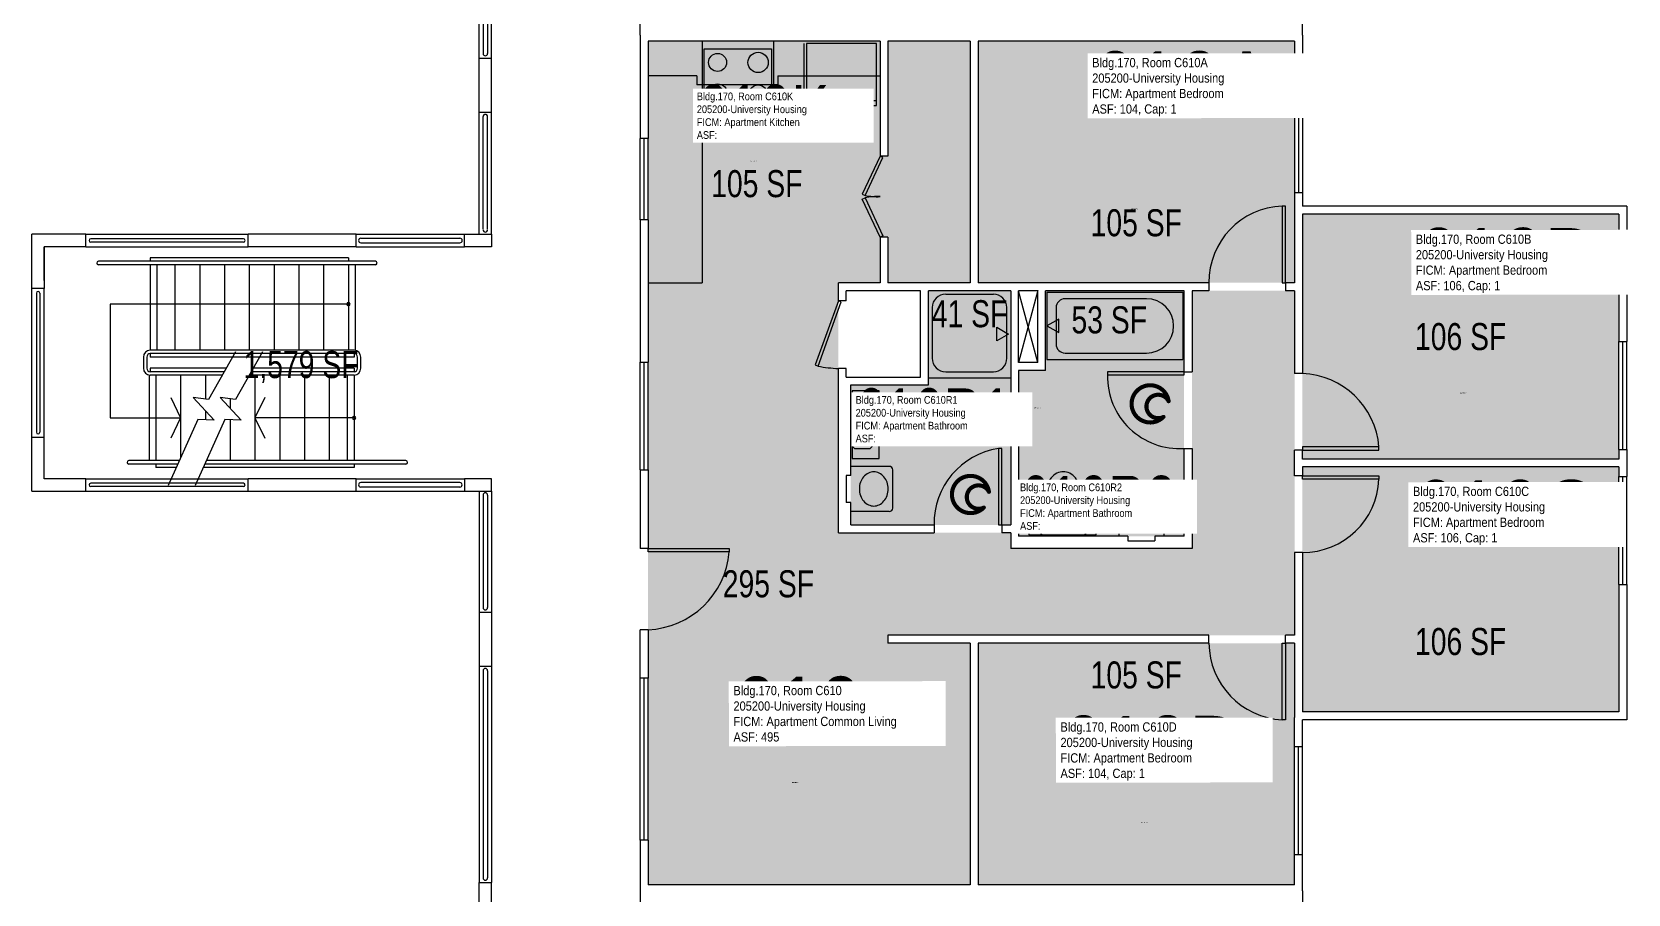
# Model space of a CAD drawing. Header units: inches. Extents: x -88 to 3171, y -86 to 1653.
# Drawn here: x 2456 to 3164, y 802 to 1185 of the extents above; entities that cross this region are included whole.
import ezdxf
from ezdxf.enums import TextEntityAlignment as Align

# ---------------------------------------------------------------- set-up
doc = ezdxf.new("R2010")
doc.units = ezdxf.units.IN
doc.header["$LTSCALE"] = 10
doc.header["$MEASUREMENT"] = 0
doc.layers.get('0').update_dxf_attribs({"linetype": 'CONTINUOUS'})
for name, color, linetype in [('A-DOOR', 2, 'CONTINUOUS'), ('A-FLOR', 3, 'CONTINUOUS'), ('A-GLAZ', 1, 'CONTINUOUS'), ('A-IDEN-ICON', 4, 'CONTINUOUS'), ('A-IDEN-RNUM', 7, 'CONTINUOUS'), ('A-IDEN-SNUM', 4, 'CONTINUOUS'), ('A-IDEN-VNUM', 4, 'CONTINUOUS'), ('A-WALL', 5, 'CONTINUOUS'), ('AREA-TEXT', 3, 'CONTINUOUS'), ('Rooms-Category-Color', 7, 'CONTINUOUS'), ('Rooms-College-Color', 7, 'CONTINUOUS'), ('Rooms-Department-Color', 7, 'CONTINUOUS'), ('Rooms-Division-Color', 7, 'CONTINUOUS'), ('Rooms-Information', 7, 'CONTINUOUS')]:
    doc.layers.add(name, color=color, linetype=linetype)
doc.styles.add('CP_AREA', font='arial.ttf', dxfattribs={"height": 15})
doc.styles.add('CP_ROOMSNUMBER', font='arial.ttf', dxfattribs={"height": 1})
doc.styles.add('CP_ROOMVNUMBER', font='arial.ttf', dxfattribs={"width": 0.85, "height": 0.075})

# ---------------------------------------------------------------- blocks, each defined once
blk = doc.blocks.new('CPBATH')
at = {"color": 0, "linetype": 'ByBlock', "const_width": 0.0127}
for points in [[(0.0571, 0.0168, 0.861492), (-0.0551, 0, 1)], [(-0.0551, 0, 0.726902), (0.0487, -0.0337, 1)], [(0.0571, 0.0168, 0.729002), (-0.0084, -0.0042, 1)], [(-0.0084, -0.0042, 0.609468), (0.0487, -0.0337, 1)]]:
    blk.add_lwpolyline(points, format="xyb", dxfattribs=at)
at = {"color": 0, "linetype": 'ByBlock', "const_width": 0.00637}
for points in [[(0.0544, 0.0152, 1), (0.0599, 0.0184, 1)], [(0.0459, -0.0353, 1), (0.0515, -0.0321, 1)]]:
    blk.add_lwpolyline(points, format="xyb", close=True, dxfattribs=at)

msp = doc.modelspace()

# ---------------------------------------------------------------- hatches: boundary and pattern name
at = {"layer": 'Rooms-Category-Color', "true_color": 0x728ef3}
for points in [[(2832.2, 1073.27), (2729.2, 1073.27), (2729.2, 1180.52), (2832.2, 1180.52), (2832.2, 1129.52), (2835.7, 1129.52), (2835.7, 1180.52), (2872.2, 1180.52), (2872.2, 1073.27), (2835.7, 1073.27), (2835.7, 1093.52), (2832.2, 1093.52)], [(2875.7, 1073.27), (2875.7, 1180.52), (3016.2, 1180.52), (3016.2, 1073.27)], [(3019.7, 995.02), (3019.7, 1103.77), (3160.2, 1103.77), (3160.2, 995.02)], [(3016.2, 1069.77), (3016.2, 916.77), (2835.7, 916.77), (2835.7, 913.27), (2872.2, 913.27), (2872.2, 806.02), (2729.2, 806.02), (2729.2, 1073.27), (2813.7, 1073.27), (2813.7, 962.27), (2890.2, 962.27), (2890.2, 955.27), (2970.7, 955.27), (2970.7, 1069.77)], [(2890.2, 965.77), (2890.2, 1069.77), (2853.7, 1069.77), (2853.7, 1027.9), (2819.2, 1027.9), (2819.2, 965.77)], [(2967.2, 1069.77), (2967.2, 960.77), (2893.7, 960.77), (2893.7, 1034.4), (2905.7, 1034.4), (2905.7, 1069.77)], [(3019.7, 882.77), (3019.7, 991.52), (3160.2, 991.52), (3160.2, 882.77)], [(2875.7, 806.02), (2875.7, 913.27), (3016.2, 913.27), (3016.2, 806.02)]]:
    msp.add_hatch(color=171, dxfattribs=at).paths.add_polyline_path(points)
at = {"layer": 'Rooms-College-Color', "true_color": 0xadadad}
for points in [[(2832.2, 1073.27), (2729.2, 1073.27), (2729.2, 1180.52), (2832.2, 1180.52), (2832.2, 1129.52), (2835.7, 1129.52), (2835.7, 1180.52), (2872.2, 1180.52), (2872.2, 1073.27), (2835.7, 1073.27), (2835.7, 1093.52), (2832.2, 1093.52)], [(2875.7, 1073.27), (2875.7, 1180.52), (3016.2, 1180.52), (3016.2, 1073.27)], [(3019.7, 995.02), (3019.7, 1103.77), (3160.2, 1103.77), (3160.2, 995.02)], [(3016.2, 1069.77), (3016.2, 916.77), (2835.7, 916.77), (2835.7, 913.27), (2872.2, 913.27), (2872.2, 806.02), (2729.2, 806.02), (2729.2, 1073.27), (2813.7, 1073.27), (2813.7, 962.27), (2890.2, 962.27), (2890.2, 955.27), (2970.7, 955.27), (2970.7, 1069.77)], [(2890.2, 965.77), (2890.2, 1069.77), (2853.7, 1069.77), (2853.7, 1027.9), (2819.2, 1027.9), (2819.2, 965.77)], [(2967.2, 1069.77), (2967.2, 960.77), (2893.7, 960.77), (2893.7, 1034.4), (2905.7, 1034.4), (2905.7, 1069.77)], [(3019.7, 882.77), (3019.7, 991.52), (3160.2, 991.52), (3160.2, 882.77)], [(2875.7, 806.02), (2875.7, 913.27), (3016.2, 913.27), (3016.2, 806.02)]]:
    msp.add_hatch(color=253, dxfattribs=at).paths.add_polyline_path(points)
at = {"layer": 'Rooms-Department-Color', "true_color": 0x604aed}
for points in [[(2832.2, 1073.27), (2729.2, 1073.27), (2729.2, 1180.52), (2832.2, 1180.52), (2832.2, 1129.52), (2835.7, 1129.52), (2835.7, 1180.52), (2872.2, 1180.52), (2872.2, 1073.27), (2835.7, 1073.27), (2835.7, 1093.52), (2832.2, 1093.52)], [(2875.7, 1073.27), (2875.7, 1180.52), (3016.2, 1180.52), (3016.2, 1073.27)], [(3019.7, 995.02), (3019.7, 1103.77), (3160.2, 1103.77), (3160.2, 995.02)], [(3016.2, 1069.77), (3016.2, 916.77), (2835.7, 916.77), (2835.7, 913.27), (2872.2, 913.27), (2872.2, 806.02), (2729.2, 806.02), (2729.2, 1073.27), (2813.7, 1073.27), (2813.7, 962.27), (2890.2, 962.27), (2890.2, 955.27), (2970.7, 955.27), (2970.7, 1069.77)], [(2890.2, 965.77), (2890.2, 1069.77), (2853.7, 1069.77), (2853.7, 1027.9), (2819.2, 1027.9), (2819.2, 965.77)], [(2967.2, 1069.77), (2967.2, 960.77), (2893.7, 960.77), (2893.7, 1034.4), (2905.7, 1034.4), (2905.7, 1069.77)], [(3019.7, 882.77), (3019.7, 991.52), (3160.2, 991.52), (3160.2, 882.77)], [(2875.7, 806.02), (2875.7, 913.27), (3016.2, 913.27), (3016.2, 806.02)]]:
    msp.add_hatch(color=173, dxfattribs=at).paths.add_polyline_path(points)
at = {"layer": 'Rooms-Division-Color', "true_color": 0x604aed}
for points in [[(2832.2, 1073.27), (2729.2, 1073.27), (2729.2, 1180.52), (2832.2, 1180.52), (2832.2, 1129.52), (2835.7, 1129.52), (2835.7, 1180.52), (2872.2, 1180.52), (2872.2, 1073.27), (2835.7, 1073.27), (2835.7, 1093.52), (2832.2, 1093.52)], [(2875.7, 1073.27), (2875.7, 1180.52), (3016.2, 1180.52), (3016.2, 1073.27)], [(3019.7, 995.02), (3019.7, 1103.77), (3160.2, 1103.77), (3160.2, 995.02)], [(3016.2, 1069.77), (3016.2, 916.77), (2835.7, 916.77), (2835.7, 913.27), (2872.2, 913.27), (2872.2, 806.02), (2729.2, 806.02), (2729.2, 1073.27), (2813.7, 1073.27), (2813.7, 962.27), (2890.2, 962.27), (2890.2, 955.27), (2970.7, 955.27), (2970.7, 1069.77)], [(2890.2, 965.77), (2890.2, 1069.77), (2853.7, 1069.77), (2853.7, 1027.9), (2819.2, 1027.9), (2819.2, 965.77)], [(2967.2, 1069.77), (2967.2, 960.77), (2893.7, 960.77), (2893.7, 1034.4), (2905.7, 1034.4), (2905.7, 1069.77)], [(3019.7, 882.77), (3019.7, 991.52), (3160.2, 991.52), (3160.2, 882.77)], [(2875.7, 806.02), (2875.7, 913.27), (3016.2, 913.27), (3016.2, 806.02)]]:
    msp.add_hatch(color=173, dxfattribs=at).paths.add_polyline_path(points)

# ---------------------------------------------------------------- linework, layer by layer
for p, q in [((2753.2, 1180.52, 0.03), (2753.2, 1073.27, 0.03)), ((2754.06, 1151.11, 0.03), (2754.06, 1177.11, 0.03)), ((2754.06, 1177.11, 0.03), (2784.06, 1177.11, 0.03)), ((2784.06, 1177.11, 0.03), (2784.06, 1151.11, 0.03)), ((2785.06, 1155.52, 0.03), (2785.06, 1180.52, 0.03)), ((2798.57, 1155.52, 0.03), (2798.57, 1179.52, 0.03)), ((2799.57, 1179.52, 0.03), (2799.57, 1152.02, 0.03)), ((2830.57, 1179.52, 0.03), (2799.57, 1179.52, 0.03)), ((2830.57, 1152.02, 0.03), (2830.57, 1179.52, 0.03)), ((2750.82, 1165.11, 0.03), (2729.2, 1165.11, 0.03)), ((2750.82, 1165.11, 0.03), (2750.82, 1161.11, 0.03)), ((2786.82, 1165.11, 0.03), (2786.82, 1161.11, 0.03)), ((2786.82, 1165.11, 0.03), (2832.2, 1165.11, 0.03)), ((2786.82, 1161.11, 0.03), (2750.82, 1161.11, 0.03)), ((2798.57, 1155.52, 0.03), (2785.06, 1155.52, 0.03)), ((2784.06, 1151.11, 0.03), (2754.06, 1151.11, 0.03)), ((2799.57, 1154.27, 0.03), (2830.57, 1154.27, 0.03)), ((2799.57, 1152.02, 0.03), (2830.57, 1152.02, 0.03)), ((2729.2, 1073.27, 0.03), (2753.2, 1073.27, 0.03)), ((2861.36, 1068.27, 0.03), (2882.53, 1068.27, 0.03)), ((2906.32, 1069.15, 0.03), (2906.32, 1039.15, 0.03)), ((2906.32, 1069.15, 0.03), (2966.57, 1069.15, 0.03)), ((2950.5, 1066.2, 0.03), (2914.35, 1066.2, 0.03)), ((2966.57, 1069.15, 0.03), (2966.57, 1039.15, 0.03)), ((2855.36, 1062.27, 0.03), (2855.36, 1039.77, 0.03)), ((2888.53, 1039.77, 0.03), (2888.53, 1062.27, 0.03)), ((2911.52, 1057.15, 0.03), (2906.32, 1054.15, 0.03)), ((2910.34, 1062.18, 0.03), (2910.34, 1046.11, 0.03)), ((2911.52, 1051.15, 0.03), (2911.52, 1057.15, 0.03)), ((2884.1, 1053.52, 0.03), (2889.3, 1050.52, 0.03)), ((2884.1, 1047.52, 0.03), (2884.1, 1053.52, 0.03)), ((2889.3, 1050.52, 0.03), (2884.1, 1047.52, 0.03)), ((2906.32, 1054.15, 0.03), (2911.52, 1051.15, 0.03)), ((2914.35, 1042.1, 0.03), (2950.5, 1042.1, 0.03)), ((2906.32, 1039.15, 0.03), (2966.57, 1039.15, 0.03)), ((2890.2, 1030.9, 0.03), (2853.7, 1030.9, 0.03)), ((2861.36, 1033.77, 0.03), (2882.53, 1033.77, 0.03)), ((2819.8, 1025.27, 0.03), (2819.8, 995.27, 0.03)), ((2831.8, 1025.27, 0.03), (2819.8, 1025.27, 0.03)), ((2820.8, 1020.77, 0.03), (2819.8, 1019.77, 0.03)), ((2827.8, 1020.77, 0.03), (2820.8, 1020.77, 0.03)), ((2828.8, 1019.77, 0.03), (2827.8, 1020.77, 0.03)), ((2831.8, 995.27, 0.03), (2831.8, 1025.27, 0.03)), ((2819.8, 1019.77, 0.03), (2819.8, 1000.77, 0.03)), ((2827.81, 1012.83, 0.03), (2828.8, 1016.27, 0.03)), ((2828.8, 1016.27, 0.03), (2828.8, 1019.77, 0.03)), ((2827.8, 1007.77, 0.03), (2827.8, 1012.71, 0.03)), ((2828.8, 1004.27, 0.03), (2827.8, 1007.77, 0.03)), ((2819.8, 1000.77, 0.03), (2820.8, 999.77, 0.03)), ((2820.8, 999.77, 0.03), (2827.8, 999.77, 0.03)), ((2827.8, 999.77, 0.03), (2828.67, 1000.65, 0.03)), ((2828.8, 1000.95, 0.03), (2828.8, 1004.27, 0.03)), ((2819.8, 995.27, 0.03), (2831.8, 995.27, 0.03)), ((2836.32, 991.77, 0.03), (2819.2, 991.77, 0.03)), ((2837.82, 973.27, 0.03), (2837.82, 990.27, 0.03)), ((2938.2, 977.9, 0.03), (2938.2, 960.77, 0.03)), ((2956.7, 979.4, 0.03), (2939.7, 979.4, 0.03)), ((2958.2, 977.9, 0.03), (2958.2, 960.77, 0.03)), ((2836.32, 971.77, 0.03), (2819.2, 971.77, 0.03)), ((2928.2, 973.4, 0.03), (2898.2, 973.4, 0.03)), ((2898.2, 973.4, 0.03), (2898.2, 961.4, 0.03)), ((2928.2, 961.4, 0.03), (2928.2, 973.4, 0.03)), ((2903.07, 969.22, 0.03), (2903.07, 962.4, 0.03)), ((2904.07, 970.4, 0.03), (2903.19, 969.52, 0.03)), ((2907.57, 970.4, 0.03), (2904.07, 970.4, 0.03)), ((2911.01, 969.41, 0.03), (2907.57, 970.4, 0.03)), ((2916.01, 969.4, 0.03), (2911.13, 969.4, 0.03)), ((2919.57, 970.4, 0.03), (2916.13, 969.41, 0.03)), ((2922.9, 970.4, 0.03), (2919.57, 970.4, 0.03)), ((2924.07, 969.4, 0.03), (2923.19, 970.27, 0.03)), ((2924.07, 962.4, 0.03), (2924.07, 969.4, 0.03)), ((2898.2, 961.4, 0.03), (2928.2, 961.4, 0.03)), ((2903.07, 962.4, 0.03), (2904.07, 961.4, 0.03)), ((2904.07, 961.4, 0.03), (2923.07, 961.4, 0.03)), ((2923.07, 961.4, 0.03), (2924.07, 962.4, 0.03))]:
    msp.add_line(p, q)
for centre, radius in [((2760.06, 1171.11, 0.03), 4), ((2778.06, 1171.11, 0.03), 4.5), ((2760.06, 1157.11, 0.03), 4.5), ((2778.06, 1157.11, 0.03), 4)]:
    msp.add_circle(centre, radius)
for centre, radius, start, end in [((2861.36, 1062.27, 0.03), 6, 90, 180), ((2882.53, 1062.27, 0.03), 6, 360, 90), ((2914.35, 1062.18, 0.03), 4.02, 90, 180), ((2950.5, 1054.15, 0.03), 12.05, 270, 90), ((2914.35, 1046.11, 0.03), 4.02, 180, 270), ((2861.36, 1039.77, 0.03), 6, 180, 270), ((2882.53, 1039.77, 0.03), 6, 270, 360), ((2837.05, 1009.56, 0.03), 7.89, 129.47246, 153.29881), ((2837.96, 1008.45, 0.03), 9.33, 108.83538, 129.47246), ((2838.56, 1006.69, 0.03), 11.18, 90, 108.83538), ((2839.12, 1009.34, 0.03), 8.55, 71.16462, 93.77544), ((2838.58, 1007.74, 0.03), 10.24, 50.52754, 71.16462), ((2840.08, 1009.56, 0.03), 7.89, 26.70119, 50.52754), ((2828.21, 1012.71, 0.03), 0.418, 164.0546, 180), ((2835.63, 1010.27, 0.03), 6.3, 153.29881, 180), ((2835.63, 1010.27, 0.03), 6.3, 180, 206.70119), ((2837.05, 1010.98, 0.03), 7.89, 206.70119, 230.52754), ((2840.08, 1010.98, 0.03), 7.89, 309.47246, 333.29881), ((2841.49, 1010.27, 0.03), 6.3, 360, 26.70119), ((2841.49, 1010.27, 0.03), 6.3, 333.29881, 360), ((2828.38, 1000.95, 0.03), 0.418, 315, 360), ((2837.96, 1012.1, 0.03), 9.33, 230.52754, 251.16462), ((2838.56, 1013.85, 0.03), 11.18, 251.16462, 270), ((2838.56, 1013.85, 0.03), 11.18, 270, 288.83538), ((2839.16, 1012.1, 0.03), 9.33, 288.83538, 309.47246), ((2830.75, 982.22, 0.03), 7.65, 139.89909, 160.77064), ((2829.94, 982.9, 0.03), 6.59, 116.19159, 139.89909), ((2829.42, 983.95, 0.03), 5.42, 90, 116.19159), ((2829.42, 983.95, 0.03), 5.42, 63.80841, 90), ((2828.9, 982.9, 0.03), 6.59, 40.10091, 63.80841), ((2828.09, 982.22, 0.03), 7.65, 19.22936, 40.10091), ((2836.32, 990.27, 0.03), 1.5, 360, 90), ((2916.1, 980.18, 0.03), 10.24, 140.52754, 161.16462), ((2914.28, 981.68, 0.03), 7.89, 116.70119, 140.52754), ((2913.57, 983.09, 0.03), 6.3, 90, 116.70119), ((2913.57, 983.09, 0.03), 6.3, 63.29881, 90), ((2912.86, 981.68, 0.03), 7.89, 39.47246, 63.29881), ((2911.74, 980.76, 0.03), 9.33, 18.83538, 39.47246), ((2832.02, 981.77, 0.03), 9, 160.77064, 180), ((2832.02, 981.77, 0.03), 9, 180, 199.22936), ((2830.75, 981.33, 0.03), 7.65, 199.22936, 220.10091), ((2828.09, 981.33, 0.03), 7.65, 319.89909, 340.77064), ((2826.82, 981.77, 0.03), 9, 360, 19.22936), ((2826.82, 981.77, 0.03), 9, 340.77064, 360), ((2914.5, 980.73, 0.03), 8.55, 161.16462, 183.77544), ((2917.15, 980.16, 0.03), 11.18, 180, 198.83538), ((2909.99, 980.16, 0.03), 11.18, 360, 18.83538), ((2909.99, 980.16, 0.03), 11.18, 341.16462, 360), ((2939.7, 977.9, 0.03), 1.5, 90, 180), ((2956.7, 977.9, 0.03), 1.5, 360, 90), ((2829.94, 980.65, 0.03), 6.59, 220.10091, 243.80841), ((2829.42, 979.59, 0.03), 5.42, 243.80841, 270), ((2829.42, 979.59, 0.03), 5.42, 270, 296.19159), ((2828.9, 980.65, 0.03), 6.59, 296.19159, 319.89909), ((2836.32, 973.27, 0.03), 1.5, 270, 360), ((2915.4, 979.57, 0.03), 9.33, 198.83538, 219.47246), ((2914.28, 978.65, 0.03), 7.89, 219.47246, 243.29881), ((2913.57, 977.23, 0.03), 6.3, 243.29881, 270), ((2913.57, 977.23, 0.03), 6.3, 270, 296.70119), ((2912.86, 978.65, 0.03), 7.89, 296.70119, 320.52754), ((2911.74, 979.57, 0.03), 9.33, 320.52754, 341.16462), ((2946.01, 971, 0.03), 5.42, 153.80841, 180), ((2946.01, 971, 0.03), 5.42, 180, 206.19159), ((2947.07, 970.48, 0.03), 6.59, 130.10091, 153.80841), ((2947.75, 969.67, 0.03), 7.65, 109.22936, 130.10091), ((2948.2, 968.4, 0.03), 9, 90, 109.22936), ((2948.2, 968.4, 0.03), 9, 70.77064, 90), ((2948.64, 969.67, 0.03), 7.65, 49.89909, 70.77064), ((2949.32, 970.48, 0.03), 6.59, 26.19159, 49.89909), ((2950.38, 971, 0.03), 5.42, 360, 26.19159), ((2950.38, 971, 0.03), 5.42, 333.80841, 360), ((2903.49, 969.22, 0.03), 0.418, 135, 180), ((2911.13, 969.82, 0.03), 0.418, 254.0546, 270), ((2916.01, 969.82, 0.03), 0.418, 270, 285.9454), ((2922.9, 969.98, 0.03), 0.418, 45, 90), ((2947.07, 971.52, 0.03), 6.59, 206.19159, 229.89909), ((2947.75, 972.33, 0.03), 7.65, 229.89909, 250.77064), ((2948.2, 973.6, 0.03), 9, 250.77064, 270), ((2948.2, 973.6, 0.03), 9, 270, 289.22936), ((2948.64, 972.33, 0.03), 7.65, 289.22936, 310.10091), ((2949.32, 971.52, 0.03), 6.59, 310.10091, 333.80841)]:
    msp.add_arc(centre, radius, start, end)
at = {"layer": 'A-DOOR'}
for p, q in [((2832.2, 1129.52, 0.03), (2824.32, 1112.68, 0.03)), ((2825.6, 1112.08, 0.03), (2833.48, 1128.92, 0.03)), ((2833.48, 1128.92, 0.03), (2832.2, 1129.52, 0.03)), ((2824.32, 1112.68, 0.03), (2825.6, 1112.08, 0.03)), ((2824.32, 1110.37, 0.03), (2825.6, 1110.97, 0.03)), ((2832.2, 1093.52, 0.03), (2824.32, 1110.37, 0.03)), ((2825.6, 1110.97, 0.03), (2833.48, 1094.12, 0.03)), ((3010.78, 1107.27, 0.03), (3010.78, 1073.27, 0.03)), ((3012.2, 1107.27, 0.03), (3010.78, 1107.27, 0.03)), ((3012.2, 1073.27, 0.03), (3012.2, 1107.27, 0.03)), ((2833.48, 1094.12, 0.03), (2832.2, 1093.52, 0.03)), ((3010.78, 1073.27, 0.03), (3012.2, 1073.27, 0.03)), ((2813.7, 1065.27, 0.03), (2803.4, 1036.79, 0.03)), ((2804.72, 1036.31, 0.03), (2815.02, 1064.79, 0.03)), ((2815.02, 1064.79, 0.03), (2813.7, 1065.27, 0.03)), ((2803.4, 1036.79, 0.03), (2804.72, 1036.31, 0.03)), ((2933.2, 1033.77, 0.03), (2933.2, 1032.36, 0.03)), ((2967.2, 1033.77, 0.03), (2933.2, 1033.77, 0.03)), ((2933.2, 1032.36, 0.03), (2967.2, 1032.36, 0.03)), ((2967.2, 1032.36, 0.03), (2967.2, 1033.77, 0.03)), ((2884.78, 999.77, 0.03), (2884.78, 965.77, 0.03)), ((2886.2, 999.77, 0.03), (2884.78, 999.77, 0.03)), ((2886.2, 965.77, 0.03), (2886.2, 999.77, 0.03)), ((3053.7, 1000.44, 0.03), (3019.7, 1000.44, 0.03)), ((3019.7, 1000.44, 0.03), (3019.7, 999.02, 0.03)), ((3053.7, 999.02, 0.03), (3053.7, 1000.44, 0.03)), ((3019.7, 999.02, 0.03), (3053.7, 999.02, 0.03)), ((3019.7, 987.52, 0.03), (3053.7, 987.52, 0.03)), ((3019.7, 986.11, 0.03), (3019.7, 987.52, 0.03)), ((3053.7, 986.11, 0.03), (3019.7, 986.11, 0.03)), ((3053.7, 987.52, 0.03), (3053.7, 986.11, 0.03)), ((2884.78, 965.77, 0.03), (2886.2, 965.77, 0.03)), ((2729.2, 955.27, 0.03), (2765.2, 955.27, 0.03)), ((2729.2, 953.86, 0.03), (2729.2, 955.27, 0.03)), ((2765.2, 953.86, 0.03), (2729.2, 953.86, 0.03)), ((2765.2, 955.27, 0.03), (2765.2, 953.86, 0.03)), ((3010.78, 879.27, 0.03), (3010.78, 913.27, 0.03)), ((3010.78, 913.27, 0.03), (3012.2, 913.27, 0.03)), ((3012.2, 913.27, 0.03), (3012.2, 879.27, 0.03)), ((3012.2, 879.27, 0.03), (3010.78, 879.27, 0.03))]:
    msp.add_line(p, q, dxfattribs=at)
for centre, radius, start, end in [((2831.03, 1137.2, 0.03), 25.7, 257.79511, 272.60034), ((2831.03, 1085.85, 0.03), 25.7, 87.39966, 102.20489), ((3011.96, 1073.53, 0.03), 33.77, 92.00499, 180.43276), ((2814.62, 1081.81, 0.03), 46.56, 257.73028, 268.86335), ((2965.07, 1031.59, 0.03), 31.88, 178.61692, 273.82083), ((3018.38, 997.61, 0.03), 35.43, 4.57233, 87.86542), ((2890.04, 966.33, 0.03), 33.85, 98.94866, 180.94473), ((3019.74, 987.5, 0.03), 33.98, 269.91731, 357.64494), ((2727.72, 956.84, 0.03), 37.6, 272.25231, 355.44805), ((3012.58, 913.61, 0.03), 34.38, 180.55848, 267.00377)]:
    msp.add_arc(centre, radius, start, end, dxfattribs=at)
at = {"layer": 'A-FLOR'}
for p, q in [((2655.95, 1267.06, 0.05), (2655.95, 1175.06, 0.05)), ((2657.95, 1267.06, 0.05), (2657.95, 1175.06, 0.05)), ((2655.95, 1097.06, 0.06), (2655.95, 1147.06, 0.05)), ((2657.95, 1097.06, 0.06), (2657.95, 1147.06, 0.05)), ((2549.58, 1092.81, 0.06), (2481.81, 1092.81, 0.06)), ((2549.58, 1091.31, 0.06), (2481.81, 1091.31, 0.06)), ((2601.7, 1093.06, 0.06), (2645.7, 1093.06, 0.06)), ((2596.2, 1084.31, 0.06), (2508.2, 1084.31, 0.06)), ((2508.2, 1084.31, 0.06), (2508.2, 1082.81, 0.06)), ((2596.2, 1084.31, 0.06), (2596.2, 1082.81, 0.06)), ((2601.7, 1091.06, 0.06), (2645.7, 1091.06, 0.06)), ((2608.2, 1082.81, 0.06), (2485.2, 1082.81, 0.06)), ((2608.2, 1081.31, 0.06), (2485.2, 1081.31, 0.06)), ((2508.2, 1081.31, 0.06), (2508.2, 1043.31, 0.06)), ((2511.2, 1081.31, 0.06), (2511.2, 1043.31, 0.06)), ((2519.2, 1081.31, 0.06), (2519.2, 1043.31, 0.06)), ((2530.2, 1081.31, 0.06), (2530.2, 1043.31, 0.06)), ((2541.2, 1081.31, 0.06), (2541.2, 1043.31, 0.06)), ((2552.2, 1081.31, 0.06), (2552.2, 1043.31, 0.06)), ((2563.2, 1081.31, 0.06), (2563.2, 1043.31, 0.06)), ((2574.2, 1081.31, 0.06), (2574.2, 1043.31, 0.06)), ((2585.2, 1081.31, 0.06), (2585.2, 1043.31, 0.06)), ((2596.2, 1081.31, 0.06), (2596.2, 1043.31, 0.06)), ((2599.2, 1081.31, 0.06), (2599.2, 1043.27, 0.06)), ((2457.7, 1068.7, 0.06), (2457.7, 1006.92, 0.06)), ((2459.2, 1068.7, 0.06), (2459.2, 1006.92, 0.06)), ((2596.2, 1063.81, 0.06), (2490.41, 1063.81, 0.06)), ((2490.41, 1063.81, 0.06), (2490.41, 1013.31, 0.06)), ((2902.2, 1069.78, 0.03), (2893.7, 1037.9, 0.03)), ((2902.2, 1037.9, 0.03), (2893.7, 1069.77, 0.03)), ((2598.7, 1043.31, 0.06), (2508.2, 1043.31, 0.06)), ((2508.2, 1041.81, 0.06), (2508.2, 1040.31, 0.06)), ((2598.7, 1041.81, 0.06), (2508.2, 1041.81, 0.06)), ((2546.05, 1042.56, 0.06), (2534.08, 1021.46, 0.06)), ((2558.05, 1042.56, 0.06), (2546.08, 1021.46, 0.06)), ((2598.7, 1041.81, 0.06), (2598.7, 1040.31, 0.06)), ((2505.2, 1040.31, 0.06), (2505.2, 1035.31, 0.06)), ((2506.7, 1040.31, 0.06), (2506.7, 1035.31, 0.06)), ((2598.7, 1040.31, 0.06), (2508.2, 1040.31, 0.06)), ((2508.2, 1035.31, 0.06), (2508.2, 1033.81, 0.06)), ((2541.93, 1035.31, 0.06), (2508.2, 1035.31, 0.06)), ((2598.7, 1035.31, 0.06), (2553.93, 1035.31, 0.06)), ((2598.7, 1035.31, 0.06), (2598.7, 1033.81, 0.06)), ((2600.2, 1035.31, 0.06), (2600.2, 1040.31, 0.06)), ((2601.7, 1035.31, 0.06), (2601.7, 1040.31, 0.06)), ((2507.7, 1032.31, 0.06), (2507.7, 994.31, 0.06)), ((2541.08, 1033.81, 0.06), (2508.2, 1033.81, 0.06)), ((2540.23, 1032.31, 0.06), (2508.2, 1032.31, 0.06)), ((2510.7, 1032.31, 0.06), (2510.7, 994.31, 0.06)), ((2521.7, 1032.31, 0.06), (2521.7, 995.66, 0.06)), ((2532.7, 1032.31, 0.06), (2532.7, 1021.63, 0.06)), ((2598.7, 1032.31, 0.06), (2552.23, 1032.31, 0.06)), ((2598.7, 1033.81, 0.06), (2553.08, 1033.81, 0.06)), ((2554.7, 1032.31, 0.06), (2554.7, 994.31, 0.06)), ((2565.7, 1032.31, 0.06), (2565.7, 994.31, 0.06)), ((2576.7, 1032.31, 0.06), (2576.7, 994.31, 0.06)), ((2587.7, 1032.31, 0.06), (2587.7, 994.31, 0.06)), ((2595.7, 1032.31, 0.06), (2595.7, 994.31, 0.06)), ((2598.7, 1032.31, 0.06), (2598.7, 994.31, 0.06)), ((2517.3, 1022.31, 0.06), (2521.7, 1013.31, 0.06)), ((2527.23, 1022.29, 0.06), (2536.61, 1012.34, 0.06)), ((2534.08, 1021.46, 0.06), (2527.23, 1022.29, 0.06)), ((2539.23, 1022.29, 0.06), (2548.61, 1012.34, 0.06)), ((2546.08, 1021.46, 0.06), (2539.23, 1022.29, 0.06)), ((2543.7, 1021.75, 0.06), (2543.7, 1017.55, 0.06)), ((2559.09, 1022.31, 0.06), (2554.7, 1013.31, 0.06)), ((2490.41, 1013.31, 0.06), (2521.7, 1013.31, 0.06)), ((2521.7, 1013.31, 0.06), (2517.3, 1004.31, 0.06)), ((2532.7, 1016.49, 0.06), (2532.7, 1012.5, 0.06)), ((2554.7, 1013.31, 0.06), (2559.09, 1004.31, 0.06)), ((2598.7, 1013.31, 0.06), (2554.7, 1013.31, 0.06)), ((2529.38, 1012.63, 0.06), (2516.11, 983.31, 0.06)), ((2541.38, 1012.63, 0.06), (2528.11, 983.31, 0.06)), ((2536.61, 1012.34, 0.06), (2529.38, 1012.63, 0.06)), ((2548.61, 1012.34, 0.06), (2541.38, 1012.63, 0.06)), ((2543.7, 1012.54, 0.06), (2543.7, 994.31, 0.06)), ((2521.08, 994.31, 0.06), (2498.7, 994.31, 0.06)), ((2520.41, 992.81, 0.06), (2498.7, 992.81, 0.06)), ((2510.7, 992.81, 0.06), (2510.7, 991.31, 0.06)), ((2621.7, 992.81, 0.06), (2532.41, 992.81, 0.06)), ((2621.7, 994.31, 0.06), (2533.08, 994.31, 0.06)), ((2598.7, 992.81, 0.06), (2598.7, 991.31, 0.06)), ((2519.73, 991.31, 0.06), (2510.7, 991.31, 0.06)), ((2598.7, 991.31, 0.06), (2531.73, 991.31, 0.06)), ((2549.58, 984.31, 0.06), (2481.81, 984.31, 0.06)), ((2549.58, 982.81, 0.06), (2481.81, 982.81, 0.06)), ((2645.7, 984.56, 0.03), (2601.7, 984.56, 0.06)), ((2645.7, 982.56, 0.03), (2601.7, 982.56, 0.06)), ((2655.95, 979.06, 0.03), (2655.95, 929.06, 0.04)), ((2657.95, 979.06, 0.03), (2657.95, 929.06, 0.04)), ((2655.95, 901.06, 0.04), (2655.95, 809.06, 0.04)), ((2657.95, 901.06, 0.04), (2657.95, 809.06, 0.04))]:
    msp.add_line(p, q, dxfattribs=at)
for centre, radius, start, end in [((2656.95, 1175.06, 0.05), 1, 180, 0), ((2656.95, 1147.06, 0.05), 1, 360, 180), ((2481.81, 1092.06, 0.06), 0.75, 90, 270), ((2549.58, 1092.06, 0.06), 0.75, 270, 90), ((2656.95, 1096.81, 0.06), 1, 180, 360), ((2485.2, 1082.06, 0.06), 0.75, 90, 270), ((2608.2, 1082.06, 0.06), 0.75, 270, 90), ((2458.45, 1068.7, 0.06), 0.75, 360, 180), ((2596.2, 1063.81, 0.06), 0.75, 360, 180), ((2596.2, 1063.81, 0.06), 0.75, 180, 360), ((2508.2, 1040.31, 0.06), 3, 90, 180), ((2508.2, 1040.31, 0.06), 1.5, 90, 180), ((2598.7, 1040.31, 0.06), 3, 360, 90), ((2598.7, 1040.31, 0.06), 1.5, 360, 90), ((2508.2, 1035.31, 0.06), 3, 180, 270), ((2508.2, 1035.31, 0.06), 1.5, 180, 270), ((2598.7, 1035.31, 0.06), 1.5, 270, 360), ((2598.7, 1035.31, 0.06), 3, 270, 360), ((2598.7, 1013.31, 0.06), 0.75, 360, 180), ((2598.7, 1013.31, 0.06), 0.75, 180, 360), ((2458.45, 1006.92, 0.06), 0.75, 180, 360), ((2498.7, 993.56, 0.06), 0.75, 90, 270), ((2621.7, 993.56, 0.06), 0.75, 270, 90), ((2481.81, 983.56, 0.06), 0.75, 90, 270), ((2549.58, 983.56, 0.06), 0.75, 270, 90), ((2656.95, 979.06, 0.03), 1, 0, 180), ((2656.95, 929.06, 0.04), 1, 180, 0), ((2656.95, 901.06, 0.04), 1, 0, 180), ((2656.95, 809.06, 0.04), 1, 180, 0)]:
    msp.add_arc(centre, radius, start, end, dxfattribs=at)
at = {"layer": 'A-FLOR', "extrusion": (1.68551e-05, -2.09653e-15, 1)}
msp.add_arc((2601.7, 1092.06, 0.1), 1, 90, 270, dxfattribs=at)
at = {"layer": 'A-FLOR', "extrusion": (1.68551e-05, -2.08959e-15, 1)}
msp.add_arc((2645.7, 1092.06, 0.1), 1, 270, 90, dxfattribs=at)
at = {"layer": 'A-FLOR', "extrusion": (0.000681864, 6.53108e-11, 1)}
msp.add_arc((2601.69, 983.56, 1.83), 1, 90.00001, 270.00001, dxfattribs=at)
at = {"layer": 'A-FLOR', "extrusion": (0.000681864, 6.53106e-11, 1)}
msp.add_arc((2645.69, 983.56, 1.83), 1, 270.00001, 90.00001, dxfattribs=at)
at = {"layer": 'A-GLAZ'}
for p, q in [((3016.2, 1161.27, 0.03), (3016.2, 1113.27, 0.03)), ((3017.95, 1161.27, 0.03), (3017.95, 1113.27, 0.03)), ((3019.7, 1161.27, 0.03), (3019.7, 1113.27, 0.03)), ((2725.7, 1101.27, 0.03), (2725.7, 1137.27, 0.03)), ((2727.45, 1101.27, 0.03), (2727.45, 1137.27, 0.03)), ((2729.2, 1101.27, 0.03), (2729.2, 1137.27, 0.03)), ((3160.2, 999.27, 0.03), (3160.2, 1047.27, 0.03)), ((3161.95, 999.27, 0.03), (3161.95, 1047.27, 0.03)), ((3163.7, 999.27, 0.03), (3163.7, 1047.27, 0.03)), ((2725.7, 990.27, 0.03), (2725.7, 1038.02, 0.03)), ((2727.45, 990.27, 0.03), (2727.45, 1038.02, 0.03)), ((2729.2, 990.27, 0.03), (2729.2, 1038.02, 0.03)), ((3160.2, 939.27, 0.03), (3160.2, 987.27, 0.03)), ((3161.95, 939.27, 0.03), (3161.95, 987.27, 0.03)), ((3163.7, 939.27, 0.03), (3163.7, 987.27, 0.03)), ((2725.7, 825.77, 0.03), (2725.7, 897.77, 0.03)), ((2727.45, 825.77, 0.03), (2727.45, 897.77, 0.03)), ((2729.2, 825.77, 0.03), (2729.2, 897.77, 0.03)), ((3016.2, 819.27, 0.03), (3016.2, 867.27, 0.03)), ((3017.95, 819.27, 0.03), (3017.95, 867.27, 0.03)), ((3019.7, 819.27, 0.03), (3019.7, 867.27, 0.03))]:
    msp.add_line(p, q, dxfattribs=at)
at = {"layer": 'A-WALL'}
for p, q in [((2654.2, 1173.06, 0.05), (2654.2, 1269.06, 0.05)), ((2659.7, 1173.06, 0.05), (2659.7, 1269.06, 0.05)), ((2725.7, 1183.27, 0.03), (2725.7, 1229.27, 0.03)), ((3019.7, 1183.27, 0.03), (3019.7, 1205.27, 0.03)), ((2725.7, 1183.27, 0.03), (2725.7, 1137.27, 0.03)), ((2832.2, 1180.52, 0.03), (2729.2, 1180.52, 0.03)), ((2729.2, 1180.52, 0.03), (2729.2, 1137.27, 0.03)), ((2832.2, 1180.52, 0.03), (2832.2, 1129.52, 0.03)), ((2872.2, 1180.52, 0.03), (2835.7, 1180.52, 0.03)), ((2835.7, 1180.52, 0.03), (2835.7, 1129.52, 0.03)), ((2872.2, 1180.52, 0.03), (2872.2, 1073.27, 0.03)), ((3016.2, 1180.52, 0.03), (2875.7, 1180.52, 0.03)), ((2875.7, 1180.52, 0.03), (2875.7, 1073.27, 0.03)), ((3016.2, 1180.52, 0.03), (3016.2, 1161.27, 0.03)), ((3019.7, 1183.27, 0.03), (3019.7, 1161.27, 0.03)), ((2654.2, 1149.06, 0.05), (2654.2, 1173.06, 0.05)), ((2654.2, 1173.06, 0.05), (2659.7, 1173.06, 0.05)), ((2659.7, 1149.06, 0.05), (2659.7, 1173.06, 0.05)), ((3019.7, 1161.27, 0.03), (3016.2, 1161.27, 0.03)), ((2654.2, 1149.06, 0.05), (2659.7, 1149.06, 0.05)), ((2654.2, 1095.06, 0.06), (2654.2, 1149.06, 0.05)), ((2659.7, 1095.06, 0.06), (2659.7, 1149.06, 0.05)), ((2729.2, 1137.27, 0.03), (2725.7, 1137.27, 0.03)), ((2835.7, 1129.52, 0.03), (2832.2, 1129.52, 0.03)), ((3016.2, 1113.27, 0.03), (3016.2, 1108.27, 0.03)), ((3019.7, 1113.27, 0.03), (3016.2, 1113.27, 0.03)), ((3019.7, 1113.27, 0.03), (3019.7, 1107.27, 0.03)), ((3016.2, 1108.27, 0.03), (3016.2, 1073.27, 0.03)), ((3163.7, 1107.27, 0.03), (3019.7, 1107.27, 0.03)), ((3163.7, 1107.27, 0.03), (3163.7, 1047.27, 0.03)), ((2729.2, 1101.27, 0.03), (2725.7, 1101.27, 0.03)), ((2725.7, 1101.27, 0.03), (2725.7, 1038.02, 0.03)), ((2729.2, 1101.27, 0.03), (2729.2, 1073.27, 0.03)), ((3160.2, 1103.77, 0.03), (3019.7, 1103.77, 0.03)), ((3019.7, 1103.77, 0.03), (3019.7, 1033.02, 0.03)), ((3160.2, 1103.77, 0.03), (3160.2, 1047.27, 0.03)), ((2479.7, 1094.81, 0.06), (2455.7, 1094.81, 0.06)), ((2455.7, 1070.81, 0.06), (2455.7, 1094.81, 0.06)), ((2479.7, 1094.81, 0.06), (2551.7, 1094.81, 0.06)), ((2479.7, 1089.31, 0.06), (2479.7, 1094.81, 0.06)), ((2551.7, 1089.31, 0.06), (2551.7, 1094.81, 0.06)), ((2599.7, 1094.81, 0.06), (2551.7, 1094.81, 0.06)), ((2599.7, 1089.31, 0.06), (2599.7, 1094.81, 0.06)), ((2599.7, 1094.81, 0.06), (2647.7, 1094.81, 0.06)), ((2647.7, 1094.81, 0.06), (2659.7, 1094.81, 0.06)), ((2647.7, 1089.31, 0.06), (2647.7, 1094.81, 0.06)), ((2659.7, 1094.81, 0.06), (2659.7, 1089.31, 0.06)), ((2835.7, 1093.52, 0.03), (2832.2, 1093.52, 0.03)), ((2832.2, 1093.52, 0.03), (2832.2, 1073.27, 0.03)), ((2835.7, 1093.52, 0.03), (2835.7, 1073.27, 0.03)), ((2479.7, 1089.31, 0.06), (2461.2, 1089.31, 0.06)), ((2461.2, 1089.31, 0.06), (2461.2, 1070.81, 0.06)), ((2461.2, 1074.31, 0.06), (2461.2, 1089.31, 0.06)), ((2479.7, 1089.31, 0.06), (2551.7, 1089.31, 0.06)), ((2599.7, 1089.31, 0.06), (2551.7, 1089.31, 0.06)), ((2599.7, 1089.31, 0.06), (2647.7, 1089.31, 0.06)), ((2659.7, 1089.31, 0.06), (2647.7, 1089.31, 0.06)), ((2461.2, 1070.81, 0.06), (2455.7, 1070.81, 0.06)), ((2455.7, 1004.81, 0.06), (2455.7, 1070.81, 0.06)), ((2461.2, 1004.81, 0.06), (2461.2, 1070.81, 0.06)), ((2729.2, 1073.27, 0.03), (2729.2, 1038.02, 0.03)), ((2813.7, 1065.27, 0.03), (2813.7, 1073.27, 0.03)), ((2832.2, 1073.27, 0.03), (2813.7, 1073.27, 0.03)), ((2872.2, 1073.27, 0.03), (2835.7, 1073.27, 0.03)), ((2978.2, 1073.27, 0.03), (2875.7, 1073.27, 0.03)), ((2978.2, 1073.27, 0.03), (2978.2, 1069.77, 0.03)), ((3012.2, 1073.27, 0.03), (3012.2, 1069.77, 0.03)), ((3016.2, 1073.27, 0.03), (3012.2, 1073.27, 0.03)), ((2817.2, 1065.27, 0.03), (2813.7, 1065.27, 0.03)), ((2817.2, 1065.27, 0.03), (2817.2, 1069.77, 0.03)), ((2850.2, 1069.77, 0.03), (2817.2, 1069.77, 0.03)), ((2850.2, 1031.4, 0.03), (2850.2, 1069.77, 0.03)), ((2853.7, 1027.9, 0.03), (2853.7, 1069.77, 0.03)), ((2890.2, 1069.77, 0.03), (2853.7, 1069.77, 0.03)), ((2890.2, 1069.77, 0.03), (2890.2, 965.77, 0.03)), ((2893.7, 1037.9, 0.03), (2893.7, 1069.77, 0.03)), ((2902.2, 1069.77, 0.03), (2893.7, 1069.77, 0.03)), ((2902.2, 1037.9, 0.03), (2902.2, 1069.77, 0.03)), ((2905.7, 1034.4, 0.03), (2905.7, 1069.77, 0.03)), ((2967.2, 1069.77, 0.03), (2905.7, 1069.77, 0.03)), ((2967.2, 1033.77, 0.03), (2967.2, 1069.77, 0.03)), ((2970.7, 1069.77, 0.03), (2970.7, 1033.77, 0.03)), ((2978.2, 1069.77, 0.03), (2970.7, 1069.77, 0.03)), ((3016.2, 1069.77, 0.03), (3012.2, 1069.77, 0.03)), ((3016.2, 1069.77, 0.03), (3016.2, 1033.02, 0.03)), ((3160.2, 1047.27, 0.03), (3163.7, 1047.27, 0.03)), ((2725.7, 1038.02, 0.03), (2729.2, 1038.02, 0.03)), ((2813.7, 962.27, 0.03), (2813.7, 1035.27, 0.03)), ((2817.2, 1035.27, 0.03), (2813.7, 1035.27, 0.03)), ((2817.2, 1031.4, 0.03), (2817.2, 1035.27, 0.03)), ((2902.2, 1037.9, 0.03), (2893.7, 1037.9, 0.03)), ((2817.2, 1031.4, 0.03), (2850.2, 1031.4, 0.03)), ((2819.2, 987.77, 0.03), (2819.2, 1027.9, 0.03)), ((2819.2, 1027.9, 0.03), (2853.7, 1027.9, 0.03)), ((2905.7, 1034.4, 0.03), (2893.7, 1034.4, 0.03)), ((2893.7, 1034.4, 0.03), (2893.7, 960.77, 0.03)), ((2967.2, 1033.77, 0.03), (2970.7, 1033.77, 0.03)), ((3019.7, 1033.02, 0.03), (3016.2, 1033.02, 0.03)), ((2455.7, 1004.81, 0.06), (2461.2, 1004.81, 0.06)), ((2455.7, 980.81, 0.06), (2455.7, 1004.81, 0.06)), ((2461.2, 986.31, 0.06), (2461.2, 1004.81, 0.06)), ((2967.2, 999.77, 0.03), (2970.7, 999.77, 0.03)), ((2967.2, 960.77, 0.03), (2967.2, 999.77, 0.03)), ((2970.7, 999.77, 0.03), (2970.7, 955.27, 0.03)), ((3160.2, 999.27, 0.03), (3160.2, 995.02, 0.03)), ((3160.2, 999.27, 0.03), (3163.7, 999.27, 0.03)), ((3163.7, 999.27, 0.03), (3163.7, 987.27, 0.03)), ((3019.7, 999.02, 0.03), (3016.2, 999.02, 0.03)), ((3016.2, 987.52, 0.03), (3016.2, 999.02, 0.03)), ((3019.7, 995.02, 0.03), (3019.7, 999.02, 0.03)), ((3160.2, 995.02, 0.03), (3019.7, 995.02, 0.03)), ((2479.7, 986.31, 0.06), (2461.2, 986.31, 0.06)), ((2479.7, 986.31, 0.06), (2551.7, 986.31, 0.06)), ((2479.7, 980.81, 0.06), (2479.7, 986.31, 0.06)), ((2551.7, 980.81, 0.06), (2551.7, 986.31, 0.06)), ((2599.7, 986.31, 0.06), (2551.7, 986.31, 0.06)), ((2599.7, 980.81, 0.06), (2599.7, 986.31, 0.06)), ((2599.7, 986.31, 0.06), (2647.7, 986.31, 0.03)), ((2659.7, 986.31, 0.03), (2647.7, 986.31, 0.03)), ((2647.7, 986.31, 0.03), (2647.7, 980.81, 0.03)), ((2659.7, 980.81, 0.03), (2659.7, 986.31, 0.03)), ((2725.7, 990.27, 0.03), (2729.2, 990.27, 0.03)), ((2725.7, 990.27, 0.03), (2725.7, 955.27, 0.03)), ((2729.2, 990.27, 0.03), (2729.2, 955.27, 0.03)), ((2817.2, 987.77, 0.03), (2817.2, 975.77, 0.03)), ((2819.2, 987.77, 0.03), (2817.2, 987.77, 0.03)), ((3019.7, 987.52, 0.03), (3016.2, 987.52, 0.03)), ((3019.7, 991.52, 0.03), (3019.7, 987.52, 0.03)), ((3160.2, 991.52, 0.03), (3019.7, 991.52, 0.03)), ((3160.2, 991.52, 0.03), (3160.2, 987.27, 0.03)), ((3160.2, 987.27, 0.03), (3163.7, 987.27, 0.03)), ((2455.7, 980.81, 0.06), (2479.7, 980.81, 0.06)), ((2479.7, 980.81, 0.06), (2551.7, 980.81, 0.06)), ((2551.7, 980.81, 0.06), (2599.7, 980.81, 0.06)), ((2599.7, 980.81, 0.06), (2647.7, 980.81, 0.03)), ((2647.7, 980.81, 0.03), (2659.7, 980.81, 0.03)), ((2654.2, 980.81, 0.03), (2654.2, 927.06, 0.04)), ((2659.7, 980.81, 0.03), (2659.7, 927.06, 0.04)), ((2819.2, 975.77, 0.03), (2817.2, 975.77, 0.03)), ((2819.2, 965.77, 0.03), (2819.2, 975.77, 0.03)), ((2819.2, 965.77, 0.03), (2856.2, 965.77, 0.03)), ((2856.2, 965.77, 0.03), (2856.2, 962.27, 0.03)), ((2886.2, 965.77, 0.03), (2886.2, 962.27, 0.03)), ((2886.2, 965.77, 0.03), (2890.2, 965.77, 0.03)), ((2813.7, 962.27, 0.03), (2856.2, 962.27, 0.03)), ((2890.2, 962.27, 0.03), (2886.2, 962.27, 0.03)), ((2890.2, 962.27, 0.03), (2890.2, 955.27, 0.03)), ((2942.2, 960.77, 0.03), (2893.7, 960.77, 0.03)), ((2942.2, 960.77, 0.03), (2942.2, 958.77, 0.03)), ((2942.2, 958.77, 0.03), (2954.2, 958.77, 0.03)), ((2967.2, 960.77, 0.03), (2954.2, 960.77, 0.03)), ((2954.2, 960.77, 0.03), (2954.2, 958.77, 0.03)), ((2729.2, 955.27, 0.03), (2725.7, 955.27, 0.03)), ((2970.7, 955.27, 0.03), (2890.2, 955.27, 0.03)), ((3019.7, 953.52, 0.03), (3016.2, 953.52, 0.03)), ((3016.2, 953.52, 0.03), (3016.2, 916.77, 0.03)), ((3019.7, 953.52, 0.03), (3019.7, 882.77, 0.03)), ((3160.2, 939.27, 0.03), (3160.2, 882.77, 0.03)), ((3160.2, 939.27, 0.03), (3163.7, 939.27, 0.03)), ((3163.7, 939.27, 0.03), (3163.7, 879.27, 0.03)), ((2654.2, 927.06, 0.04), (2659.7, 927.06, 0.04)), ((2654.2, 927.06, 0.04), (2654.2, 903.06, 0.04)), ((2659.7, 927.06, 0.04), (2659.7, 903.06, 0.04)), ((2725.7, 897.77, 0.03), (2725.7, 919.27, 0.03)), ((2729.2, 919.27, 0.03), (2725.7, 919.27, 0.03)), ((2729.2, 919.27, 0.03), (2729.2, 897.77, 0.03)), ((2835.7, 916.77, 0.03), (2835.7, 913.27, 0.03)), ((2978.2, 916.77, 0.03), (2835.7, 916.77, 0.03)), ((2978.2, 913.27, 0.03), (2978.2, 916.77, 0.03)), ((3016.2, 916.77, 0.03), (3012.2, 916.77, 0.03)), ((3012.2, 913.27, 0.03), (3012.2, 916.77, 0.03)), ((2872.2, 913.27, 0.03), (2835.7, 913.27, 0.03)), ((2872.2, 913.27, 0.03), (2872.2, 806.02, 0.03)), ((2875.7, 913.27, 0.03), (2875.7, 806.02, 0.03)), ((2978.2, 913.27, 0.03), (2875.7, 913.27, 0.03)), ((3016.2, 913.27, 0.03), (3012.2, 913.27, 0.03)), ((3016.2, 913.27, 0.03), (3016.2, 880.27, 0.03)), ((2654.2, 903.06, 0.04), (2659.7, 903.06, 0.04)), ((2654.2, 903.06, 0.04), (2654.2, 807.06, 0.04)), ((2659.7, 903.06, 0.04), (2659.7, 807.06, 0.04)), ((2729.2, 897.77, 0.03), (2725.7, 897.77, 0.03)), ((3016.2, 867.27, 0.03), (3016.2, 880.27, 0.03)), ((3160.2, 882.77, 0.03), (3019.7, 882.77, 0.03)), ((3019.7, 867.27, 0.03), (3019.7, 879.27, 0.03)), ((3163.7, 879.27, 0.03), (3019.7, 879.27, 0.03)), ((3019.7, 867.27, 0.03), (3016.2, 867.27, 0.03)), ((2725.7, 825.77, 0.03), (2725.7, 803.27, 0.03)), ((2729.2, 825.77, 0.03), (2725.7, 825.77, 0.03)), ((2729.2, 825.77, 0.03), (2729.2, 806.02, 0.03)), ((3016.2, 806.02, 0.03), (3016.2, 819.27, 0.03)), ((3019.7, 819.27, 0.03), (3016.2, 819.27, 0.03)), ((3019.7, 803.27, 0.03), (3019.7, 819.27, 0.03)), ((2654.2, 783.06, 0.04), (2654.2, 807.06, 0.04)), ((2654.2, 807.06, 0.04), (2659.7, 807.06, 0.04)), ((2659.7, 783.06, 0.04), (2659.7, 807.06, 0.04)), ((2725.7, 803.27, 0.03), (2725.7, 757.27, 0.03)), ((2872.2, 806.02, 0.03), (2729.2, 806.02, 0.03)), ((3016.2, 806.02, 0.03), (2875.7, 806.02, 0.03)), ((3019.7, 803.27, 0.03), (3019.7, 787.27, 0.03))]:
    msp.add_line(p, q, dxfattribs=at)

# ---------------------------------------------------------------- block references
at = {"layer": 'A-IDEN-ICON', "xscale": 143.9999999965968, "yscale": 143.9999999965968, "zscale": 143.9999999965968, "rotation": 351.2590816435935}
for p in [(2951.82, 1019.58, 0.09), (2872.06, 979.34, 0.09)]:
    msp.add_blockref('CPBATH', p, dxfattribs=at)

# ---------------------------------------------------------------- texts
at = {"layer": 'A-IDEN-RNUM', "style": 'CP_ROOMSNUMBER'}
for s, rotation, p in [('0610-K0', 358.9, (2774.61, 1127.2, 0.01)), ('0610-A0', 0.04943, (2943.77, 1105.9, 0.04)), ('0610-B0', 0.08218, (3089.61, 1024.07, 0.04)), ('0610-R1', 358.9, (2836.24, 1016.44, 0.01)), ('0610-R2', 358.9, (2900.69, 1017.57, 0.01)), ('0610-C0', 0.04943, (3095.03, 915.2, 0.04)), ('0610-00', 0.08218, (2793.12, 851.25, 0.04)), ('0610-D0', 0.08218, (2948.06, 833.44, -0.03))]:
    msp.add_text(s, height=0.36, rotation=rotation, dxfattribs=at).set_placement(p)
at = {"layer": 'A-IDEN-SNUM', "style": 'CP_ROOMSNUMBER'}
for s, rotation, p in [('1700C610K0', 358.9, (2774.61, 1127.2, 0.01)), ('1700C610A0', 0.04943, (2943.77, 1105.9, 0.04)), ('1700C610B0', 0.08218, (3089.61, 1024.07, 0.04)), ('1700C610R1', 358.9, (2836.24, 1016.44, 0.01)), ('1700C610R2', 358.9, (2900.69, 1017.57, 0.01)), ('1700C610C0', 0.04943, (3095.03, 915.2, 0.04)), ('1700C61000', 0.08218, (2793.12, 851.25, 0.04)), ('1700C610D0', 0.08218, (2948.06, 833.44, -0.03))]:
    msp.add_text(s, height=0.36, rotation=rotation, dxfattribs=at).set_placement(p)
at = {"layer": 'A-IDEN-VNUM', "style": 'CP_ROOMVNUMBER', "width": 0.85}
for s, rotation, p in [('610A', 0.05348, (2926.41, 1147.13, 0.04)), ('610B', 0.04943, (3070.07, 1068.72, 0.04)), ('610C', 0.04943, (3068.8, 956.77, 0.04)), ('610', 0.04943, (2767.15, 869.54, 0.04)), ('610D', 0.04943, (2912.32, 852.19, 0.04))]:
    msp.add_text(s, height=28.8, rotation=rotation, dxfattribs=at).set_placement(p)
at = {"layer": 'A-IDEN-VNUM', "style": 'CP_ROOMVNUMBER'}
for s, width, p in [('610K', 0.75, (2750.87, 1137.12, 0.01)), ('610R1', 0.7, (2821.36, 1002.38, 0.01)), ('610R2', 0.7, (2894.37, 963.57, 0.01))]:
    msp.add_text(s, height=24, dxfattribs=dict(at, width=width)).set_placement(p)
at = {"layer": 'AREA-TEXT', "style": 'CP_AREA', "width": 0.75}
for s, p in [('105 SF', (2777.51, 1117.29)), ('105 SF', (2945.95, 1099.93)), ('41 SF', (2871.94, 1059.55, 0.01)), ('53 SF', (2933.95, 1056.81)), ('106 SF', (3089.95, 1049.4)), ('1,579 SF', (2575.19, 1036.95)), ('295 SF', (2782.66, 939.65)), ('106 SF', (3089.95, 914.03)), ('105 SF', (2945.95, 899.19))]:
    msp.add_text(s, height=12, dxfattribs=at).set_placement(p, align=Align.MIDDLE_CENTER)

# ---------------------------------------------------------------- next in the draw order: texts
at = {"layer": 'Rooms-Information', "char_height": 4.1143, "width": 92.16, "attachment_point": 7, "style": 'CP_ROOMVNUMBER', "bg_fill": 3, "box_fill_scale": 1.5, "bg_fill_color": 256, "bg_fill_true_color": 13158600, "bg_fill_transparency": 0}
for s, insert, rotation in [('Bldg.170, Room C610A^M^J205200-University Housing^M^JFICM: Apartment Bedroom^M^JASF: 104, Cap: 1', (2926.41, 1147.13, 0.04), 0.05348), ('Bldg.170, Room C610B^M^J205200-University Housing^M^JFICM: Apartment Bedroom^M^JASF: 106, Cap: 1', (3070.07, 1068.72, 0.04), 0.04943), ('Bldg.170, Room C610C^M^J205200-University Housing^M^JFICM: Apartment Bedroom^M^JASF: 106, Cap: 1', (3068.8, 956.77, 0.04), 0.04943), ('Bldg.170, Room C610^M^J205200-University Housing^M^JFICM: Apartment Common Living^M^JASF: 495', (2767.15, 869.54, 0.04), 0.04943), ('Bldg.170, Room C610D^M^J205200-University Housing^M^JFICM: Apartment Bedroom^M^JASF: 104, Cap: 1', (2912.32, 852.19, 0.04), 0.04943)]:
    msp.add_mtext(s, dxfattribs=dict(at, insert=insert, rotation=rotation))
at = {"layer": 'Rooms-Information', "char_height": 3.4286, "width": 76.8, "attachment_point": 7, "style": 'CP_ROOMVNUMBER', "bg_fill": 3, "box_fill_scale": 1.5, "bg_fill_color": 256, "bg_fill_true_color": 13158600, "bg_fill_transparency": 0}
for s, insert in [('Bldg.170, Room C610K^M^J205200-University Housing^M^JFICM: Apartment Kitchen^M^JASF: ', (2750.87, 1137.12, 0.01)), ('Bldg.170, Room C610R1^M^J205200-University Housing^M^JFICM: Apartment Bathroom^M^JASF: ', (2821.36, 1002.38, 0.01)), ('Bldg.170, Room C610R2^M^J205200-University Housing^M^JFICM: Apartment Bathroom^M^JASF: ', (2894.37, 963.57, 0.01))]:
    msp.add_mtext(s, dxfattribs=dict(at, insert=insert))

doc.saveas('drawing.dxf')
